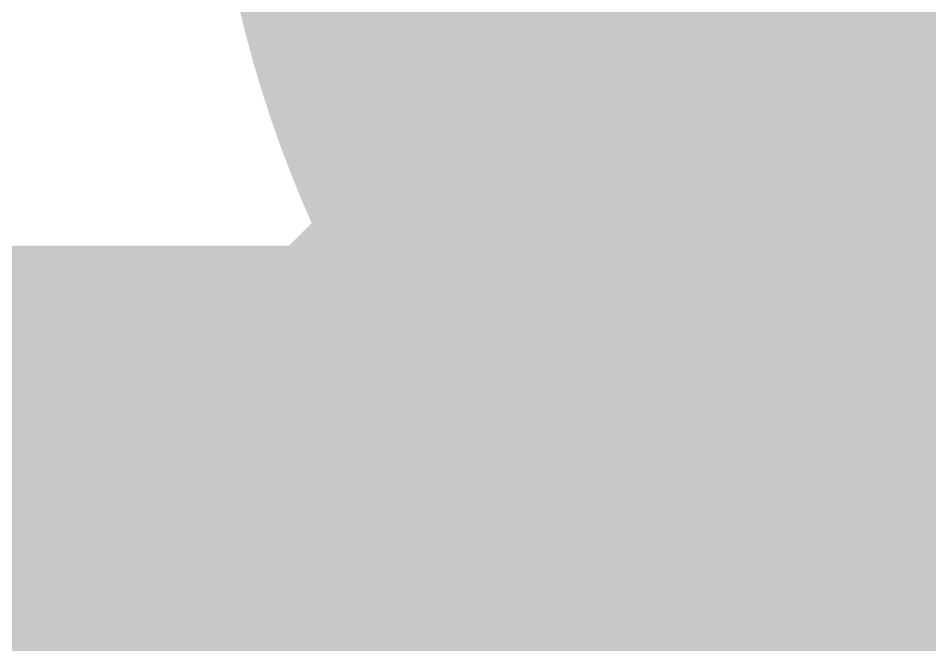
# Model space of a CAD drawing. Header units: inches. Extents: x 22 to 371, y 55 to 284.
# Drawn here: x 63.0467 to 63.35, y 150.4385 to 150.6469 of the extents above; entities that cross this region are included whole.
import ezdxf

# ---------------------------------------------------------------- set-up
doc = ezdxf.new("R2010")
doc.units = ezdxf.units.IN
for name, color, linetype in [('Bottom Layer', 5, 'Continuous'), ('Bottom Solder', 6, 'Continuous'), ('Drill Drawing', 1, 'Continuous'), ('Layer 1', 16, 'Continuous'), ('Layer 2', 76, 'Continuous'), ('Top Layer', 1, 'Continuous'), ('Top Solder', 216, 'Continuous')]:
    doc.layers.add(name, color=color, linetype=linetype)

msp = doc.modelspace()

# ---------------------------------------------------------------- hatches: boundary and pattern name
at = {"layer": 'Bottom Layer'}
h = msp.add_hatch(color=5, dxfattribs=at)
edge = h.paths.add_edge_path()
edge.add_arc((63.51124, 150.74228), 0.3, 0, 360)
at = {"layer": 'Bottom Solder'}
h = msp.add_hatch(color=6, dxfattribs=at)
edge = h.paths.add_edge_path()
edge.add_arc((63.51124, 150.74228), 0.4016, 0, 360)
at = {"layer": 'Layer 1'}
h = msp.add_hatch(color=16, dxfattribs=at)
edge = h.paths.add_edge_path()
edge.add_arc((63.51124, 150.74228), 0.3, 0, 360)
at = {"layer": 'Layer 2'}
h = msp.add_hatch(color=76, dxfattribs=at)
edge = h.paths.add_edge_path()
edge.add_arc((63.51124, 150.74228), 0.3, 0, 360)
at = {"layer": 'Top Layer'}
h = msp.add_hatch(color=1, dxfattribs=at)
edge = h.paths.add_edge_path()
edge.add_arc((63.51124, 150.74228), 0.3, 0, 360)
at = {"layer": 'Top Solder'}
h = msp.add_hatch(color=216, dxfattribs=at)
edge = h.paths.add_edge_path()
edge.add_arc((63.51124, 150.74228), 0.4016, 0, 360)

# ---------------------------------------------------------------- linework, layer by layer
at = {"layer": 'Drill Drawing'}
for points in [[(63.25724, 150.48828, 0.0508, 0.0508, 0), (63.38424, 150.74228, 0.0508, 0.0508, 0)], [(63.25724, 150.48828, 0.0508, 0.0508, 0), (63.51124, 150.61528, 0.0508, 0.0508, 0)]]:
    msp.add_lwpolyline(points, format="xyseb", dxfattribs=at)
msp.add_lwpolyline([(63.24454, 150.48828, 0.0254, 0.0254, 1), (63.26994, 150.48828, 0.0254, 0.0254, 1)], format="xyseb", close=True, dxfattribs=at)
msp.add_lwpolyline([(63.24454, 150.48828, 0.0254, 0.0254, 1), (63.26994, 150.48828, 0.0254, 0.0254, 1)], format="xyseb", close=True, dxfattribs=at)
at = {"layer": 'Top Layer'}
for points in [[(63.18945, 150.4442, 0.254, 0.254, 0), (63.48753, 150.74228, 0.254, 0.254, 0)], [(61.595, 150.4442, 0.254, 0.254, 0), (63.18945, 150.4442, 0.254, 0.254, 0)]]:
    msp.add_lwpolyline(points, format="xyseb", dxfattribs=at)
msp.add_lwpolyline([(63.12595, 150.4442, 0.127, 0.127, 1), (63.25295, 150.4442, 0.127, 0.127, 1)], format="xyseb", close=True, dxfattribs=at)
msp.add_lwpolyline([(63.12595, 150.4442, 0.127, 0.127, 1), (63.25295, 150.4442, 0.127, 0.127, 1)], format="xyseb", close=True, dxfattribs=at)

doc.saveas('drawing.dxf')
